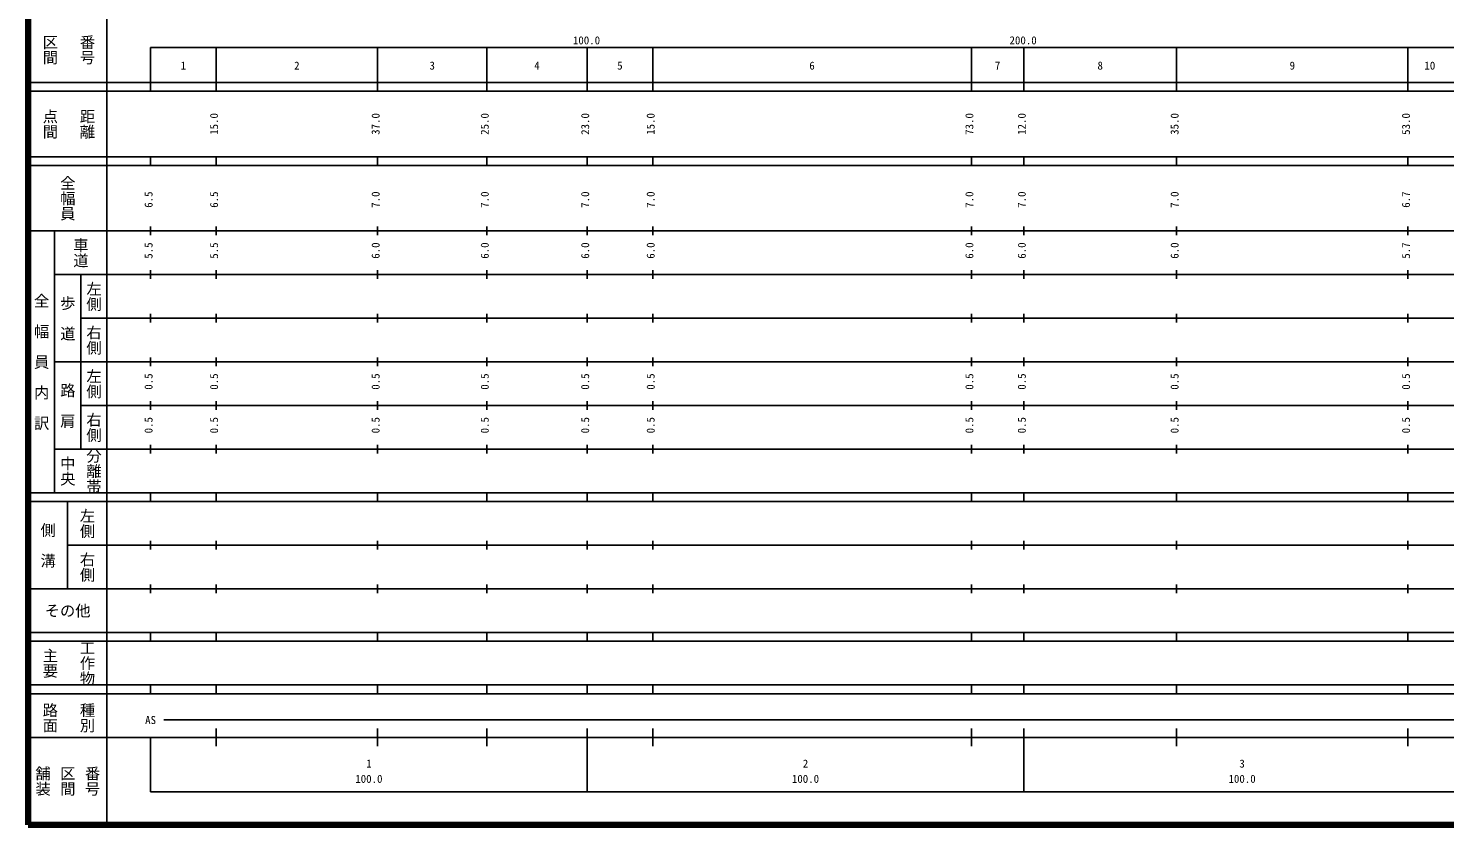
# Model space of a CAD drawing. Units: millimetres, scale not verified. Extents: x 40000 to 680000, y 20000 to 380000.
# Drawn here: x 40000 to 364400, y 20000 to 202409 of the extents above; entities that cross this region are included whole.
import ezdxf
from ezdxf.enums import TextEntityAlignment as Align

# ---------------------------------------------------------------- set-up
doc = ezdxf.new("R2010")
doc.units = ezdxf.units.MM
doc.header["$LTSCALE"] = 1000
doc.layers.add('M-TTL', color=2, linetype='Continuous', lineweight=140)
doc.layers.add('M-TTL-BAND', color=7, linetype='Continuous', lineweight=25)
doc.styles.add('@ＭＳ ゴシック', font='')
doc.styles.add('ＭＳ ゴシック', font='')
doc.styles.get('@ＭＳ ゴシック').set_extended_font_data('@MS Gothic')
doc.styles.get('ＭＳ ゴシック').set_extended_font_data('MS Gothic')

msp = doc.modelspace()

# ---------------------------------------------------------------- linework, layer by layer
at = {"layer": 'M-TTL'}
for p, q in [((40000, 380000), (40000, 20000)), ((40000, 20000), (680000, 20000))]:
    msp.add_line(p, q, dxfattribs=at)
at = {"layer": 'M-TTL-BAND'}
for p, q in [((58000, 370000), (58000, 20000)), ((68000, 198000), (579000, 198000)), ((68000, 198000), (68000, 188000)), ((83000, 188000), (83000, 198000)), ((120000, 188000), (120000, 198000)), ((145000, 188000), (145000, 198000)), ((168000, 188000), (168000, 198000)), ((183000, 188000), (183000, 198000)), ((256000, 188000), (256000, 198000)), ((268000, 188000), (268000, 198000)), ((303000, 188000), (303000, 198000)), ((356000, 188000), (356000, 198000)), ((40000, 190000), (579000, 190000)), ((40000, 188000), (579000, 188000)), ((40000, 173000), (579000, 173000)), ((68000, 171000), (68000, 173000)), ((83000, 171000), (83000, 173000)), ((120000, 171000), (120000, 173000)), ((145000, 171000), (145000, 173000)), ((168000, 171000), (168000, 173000)), ((183000, 171000), (183000, 173000)), ((256000, 171000), (256000, 173000)), ((268000, 171000), (268000, 173000)), ((303000, 171000), (303000, 173000)), ((356000, 171000), (356000, 173000)), ((40000, 171000), (579000, 171000)), ((40000, 156000), (579000, 156000)), ((46000, 96000), (46000, 156000)), ((68000, 155000), (68000, 157000)), ((83000, 155000), (83000, 157000)), ((120000, 155000), (120000, 157000)), ((145000, 155000), (145000, 157000)), ((168000, 155000), (168000, 157000)), ((183000, 155000), (183000, 157000)), ((256000, 155000), (256000, 157000)), ((268000, 155000), (268000, 157000)), ((303000, 155000), (303000, 157000)), ((356000, 155000), (356000, 157000)), ((46000, 146000), (579000, 146000)), ((52000, 146000), (52000, 106000)), ((68000, 145000), (68000, 147000)), ((83000, 145000), (83000, 147000)), ((120000, 145000), (120000, 147000)), ((145000, 145000), (145000, 147000)), ((168000, 145000), (168000, 147000)), ((183000, 145000), (183000, 147000)), ((256000, 145000), (256000, 147000)), ((268000, 145000), (268000, 147000)), ((303000, 145000), (303000, 147000)), ((356000, 145000), (356000, 147000)), ((68000, 135000), (68000, 137000)), ((83000, 135000), (83000, 137000)), ((120000, 135000), (120000, 137000)), ((145000, 135000), (145000, 137000)), ((168000, 135000), (168000, 137000)), ((183000, 135000), (183000, 137000)), ((256000, 135000), (256000, 137000)), ((268000, 135000), (268000, 137000)), ((303000, 135000), (303000, 137000)), ((356000, 135000), (356000, 137000)), ((52000, 136000), (579000, 136000)), ((68000, 125000), (68000, 127000)), ((83000, 125000), (83000, 127000)), ((120000, 125000), (120000, 127000)), ((145000, 125000), (145000, 127000)), ((168000, 125000), (168000, 127000)), ((183000, 125000), (183000, 127000)), ((256000, 125000), (256000, 127000)), ((268000, 125000), (268000, 127000)), ((303000, 125000), (303000, 127000)), ((356000, 125000), (356000, 127000)), ((46000, 126000), (579000, 126000)), ((68000, 115000), (68000, 117000)), ((83000, 115000), (83000, 117000)), ((120000, 115000), (120000, 117000)), ((145000, 115000), (145000, 117000)), ((168000, 115000), (168000, 117000)), ((183000, 115000), (183000, 117000)), ((256000, 115000), (256000, 117000)), ((268000, 115000), (268000, 117000)), ((303000, 115000), (303000, 117000)), ((356000, 115000), (356000, 117000)), ((52000, 116000), (579000, 116000)), ((46000, 106000), (579000, 106000)), ((68000, 105000), (68000, 107000)), ((83000, 105000), (83000, 107000)), ((120000, 105000), (120000, 107000)), ((145000, 105000), (145000, 107000)), ((168000, 105000), (168000, 107000)), ((183000, 105000), (183000, 107000)), ((256000, 105000), (256000, 107000)), ((268000, 105000), (268000, 107000)), ((303000, 105000), (303000, 107000)), ((356000, 105000), (356000, 107000)), ((40000, 96000), (579000, 96000)), ((68000, 94000), (68000, 96000)), ((83000, 94000), (83000, 96000)), ((120000, 94000), (120000, 96000)), ((145000, 94000), (145000, 96000)), ((168000, 94000), (168000, 96000)), ((183000, 94000), (183000, 96000)), ((256000, 94000), (256000, 96000)), ((268000, 94000), (268000, 96000)), ((303000, 94000), (303000, 96000)), ((356000, 94000), (356000, 96000)), ((40000, 94000), (579000, 94000)), ((49000, 94000), (49000, 74000)), ((68000, 83000), (68000, 85000)), ((83000, 83000), (83000, 85000)), ((120000, 83000), (120000, 85000)), ((145000, 83000), (145000, 85000)), ((168000, 83000), (168000, 85000)), ((183000, 83000), (183000, 85000)), ((256000, 83000), (256000, 85000)), ((268000, 83000), (268000, 85000)), ((303000, 83000), (303000, 85000)), ((356000, 83000), (356000, 85000)), ((49000, 84000), (579000, 84000)), ((68000, 73000), (68000, 75000)), ((83000, 73000), (83000, 75000)), ((120000, 73000), (120000, 75000)), ((145000, 73000), (145000, 75000)), ((168000, 73000), (168000, 75000)), ((183000, 73000), (183000, 75000)), ((256000, 73000), (256000, 75000)), ((268000, 73000), (268000, 75000)), ((303000, 73000), (303000, 75000)), ((356000, 73000), (356000, 75000)), ((40000, 74000), (579000, 74000)), ((40000, 64000), (579000, 64000)), ((40000, 62000), (579000, 62000)), ((68000, 62000), (68000, 64000)), ((83000, 62000), (83000, 64000)), ((120000, 62000), (120000, 64000)), ((145000, 62000), (145000, 64000)), ((168000, 62000), (168000, 64000)), ((183000, 62000), (183000, 64000)), ((256000, 62000), (256000, 64000)), ((268000, 62000), (268000, 64000)), ((303000, 62000), (303000, 64000)), ((356000, 62000), (356000, 64000)), ((40000, 52000), (579000, 52000)), ((68000, 50000), (68000, 52000)), ((83000, 50000), (83000, 52000)), ((120000, 50000), (120000, 52000)), ((145000, 50000), (145000, 52000)), ((168000, 50000), (168000, 52000)), ((183000, 50000), (183000, 52000)), ((256000, 50000), (256000, 52000)), ((268000, 50000), (268000, 52000)), ((303000, 50000), (303000, 52000)), ((356000, 50000), (356000, 52000)), ((40000, 50000), (579000, 50000)), ((71000, 44000), (565000, 44000)), ((40000, 40000), (579000, 40000)), ((68000, 40000), (68000, 27500)), ((83000, 38000), (83000, 42000)), ((120000, 38000), (120000, 42000)), ((145000, 38000), (145000, 42000)), ((168000, 27500), (168000, 42000)), ((183000, 38000), (183000, 42000)), ((256000, 38000), (256000, 42000)), ((268000, 27500), (268000, 42000)), ((303000, 38000), (303000, 42000)), ((356000, 38000), (356000, 42000)), ((68000, 27500), (579000, 27500))]:
    msp.add_line(p, q, dxfattribs=at)

# ---------------------------------------------------------------- texts
at = {"layer": 'M-TTL-BAND', "style": '@ＭＳ ゴシック'}
for s, p in [('区間', (45000, 197500)), ('番号', (53500, 197500)), ('点間', (45000, 180500)), ('距離', (53500, 180500)), ('全幅員', (49000, 163500)), ('車道', (52000, 151000)), ('左側', (55000, 141000)), ('全\u3000幅\u3000員\u3000内\u3000訳', (43000, 126000)), ('歩\u3000道', (49000, 136000)), ('右側', (55000, 131000)), ('左側', (55000, 121000)), ('路\u3000肩', (49000, 116000)), ('右側', (55000, 111000)), ('中央', (49000, 101000)), ('分離帯', (55000, 101000)), ('左側', (53500, 89000)), ('側\u3000溝', (44500, 84000)), ('右側', (53500, 79000)), ('工作物', (53500, 57000)), ('主要', (45000, 57000)), ('路面', (45000, 44500)), ('種別', (53500, 44500)), ('舗装', (43333, 30000)), ('区間', (49000, 30000)), ('番号', (54667, 30000))]:
    msp.add_text(s, height=2566, rotation=270, dxfattribs=at).set_placement(p, align=Align.MIDDLE_CENTER)
at = {"layer": 'M-TTL-BAND', "style": 'ＭＳ ゴシック'}
for s, p in [('100.0', (167844, 198195)), ('200.0', (267844, 198195)), ('1', (75500, 192405)), ('2', (101500, 192405)), ('3', (132500, 192405)), ('4', (156500, 192405)), ('5', (175500, 192405)), ('6', (219500, 192405)), ('7', (262000, 192405)), ('8', (285500, 192405)), ('9', (329500, 192405)), ('10', (361000, 192405)), ('AS', (68000, 42500)), ('1', (118000, 32523)), ('2', (218000, 32523)), ('3', (318000, 32523)), ('100.0', (118000, 29033)), ('100.0', (218000, 29033)), ('100.0', (318000, 29033))]:
    msp.add_text(s, height=1833, dxfattribs=at).set_placement(p, align=Align.BOTTOM_CENTER)
for s, p in [('15.0', (84000, 180500)), ('37.0', (121000, 180500)), ('25.0', (146000, 180500)), ('23.0', (169000, 180500)), ('15.0', (184000, 180500)), ('73.0', (257000, 180500)), ('12.0', (269000, 180500)), ('35.0', (304000, 180500)), ('53.0', (357000, 180500)), ('6.5', (69000, 163174)), ('6.5', (84000, 163174)), ('7.0', (121000, 163174)), ('7.0', (146000, 163174)), ('7.0', (169000, 163174)), ('7.0', (184000, 163174)), ('7.0', (257000, 163174)), ('7.0', (269000, 163174)), ('7.0', (304000, 163174)), ('6.7', (357000, 163174)), ('5.5', (69000, 151500)), ('5.5', (84000, 151500)), ('6.0', (121000, 151500)), ('6.0', (146000, 151500)), ('6.0', (169000, 151500)), ('6.0', (184000, 151500)), ('6.0', (257000, 151500)), ('6.0', (269000, 151500)), ('6.0', (304000, 151500)), ('5.7', (357000, 151500)), ('0.5', (69000, 121500)), ('0.5', (84000, 121500)), ('0.5', (121000, 121500)), ('0.5', (146000, 121500)), ('0.5', (169000, 121500)), ('0.5', (184000, 121500)), ('0.5', (257000, 121500)), ('0.5', (269000, 121500)), ('0.5', (304000, 121500)), ('0.5', (357000, 121500)), ('0.5', (69000, 111500)), ('0.5', (84000, 111500)), ('0.5', (121000, 111500)), ('0.5', (146000, 111500)), ('0.5', (169000, 111500)), ('0.5', (184000, 111500)), ('0.5', (257000, 111500)), ('0.5', (269000, 111500)), ('0.5', (304000, 111500)), ('0.5', (357000, 111500))]:
    msp.add_text(s, height=1833, rotation=90, dxfattribs=at).set_placement(p, align=Align.BOTTOM_CENTER)
msp.add_text('その他', height=2566, dxfattribs=at).set_placement((49000, 69000), align=Align.MIDDLE_CENTER)

doc.saveas('drawing.dxf')
